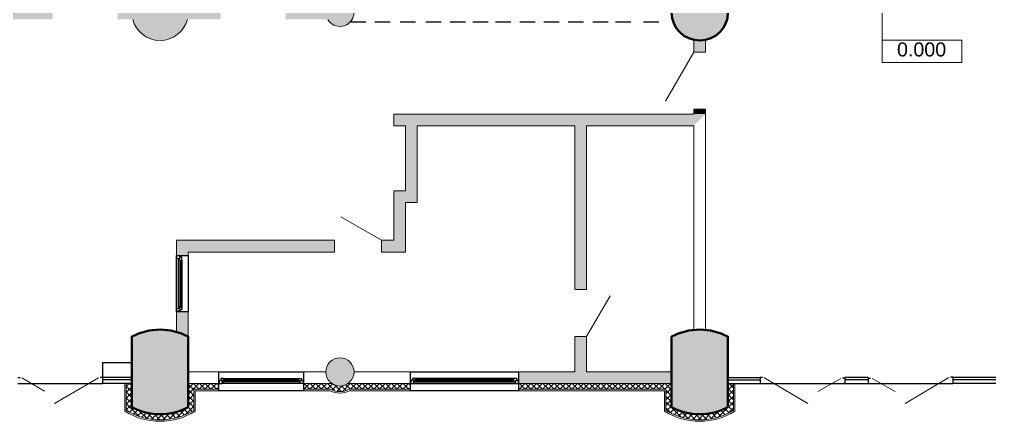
# Model space of a CAD drawing. Header units: millimetres. Extents: x 72919 to 485785, y -53256 to 338519.
# Drawn here: x 276220 to 296849, y 36654 to 45275 of the extents above; entities that cross this region are included whole.
import ezdxf
from ezdxf.enums import TextEntityAlignment as Align

# ---------------------------------------------------------------- set-up
doc = ezdxf.new("R2010")
doc.units = ezdxf.units.MM
doc.layers.add('1', color=7, linetype='Continuous')
for name, color, linetype, lineweight in [('door', 177, 'Continuous', 9), ('h', 7, 'Continuous', 9), ('wall', 5, 'Continuous', 40)]:
    doc.layers.add(name, color=color, linetype=linetype, lineweight=lineweight)
doc.styles.add('STW_ARIAL', font='arial.ttf')

# ---------------------------------------------------------------- blocks, each defined once
blk = doc.blocks.new('Пилон 1')
at = {"layer": 'wall', "lineweight": 9, "ltscale": 400, "true_color": 0x000000}
h = blk.add_hatch(color=18, dxfattribs=at)
h.dxf.hatch_style = 1
edge = h.paths.add_edge_path()
edge.add_line((600, -750), (600, 750))
edge.add_arc((0, -375), 1275, 61.9275, 118.0725)
edge.add_line((-600, 750), (-600, -750))
edge.add_arc((0, 375), 1275, 241.9275, 298.0725)
at = {"layer": 'wall', "color": 0, "ltscale": 400}
blk.add_lwpolyline([(600, -750), (600, 750, 0.25), (-600, 750), (-600, -750, 0.25), (600, -750)], format="xyb", dxfattribs=at)
blk = doc.blocks.new('Колонна ∅1200')
at = {"lineweight": 9, "ltscale": 400, "true_color": 0x000000}
h = blk.add_hatch(color=18, dxfattribs=at)
h.dxf.hatch_style = 1
edge = h.paths.add_edge_path()
edge.add_arc((0, 0), 600, 0, 360)
at = {"color": 18, "ltscale": 400, "true_color": 0x000000}
blk.add_circle((0, 0), 600, dxfattribs=at)

msp = doc.modelspace()

# ---------------------------------------------------------------- hatches: boundary and pattern name
at = {"ltscale": 500, "true_color": 0x000000}
h = msp.add_hatch(color=18, dxfattribs=at)
h.dxf.hatch_style = 1
edge = h.paths.add_edge_path()
edge.add_line((279795.43379, 48574.90421), (282195.43379, 48574.90421))
edge.add_line((282195.43379, 48574.90421), (282195.43379, 45574.90421))
edge.add_line((282195.43379, 45574.90421), (281880.43379, 45574.90421))
edge.add_line((281880.43379, 45574.90421), (281880.43379, 45274.90421))
edge.add_line((281880.43379, 45274.90421), (282775.62616, 45274.90421))
edge.add_arc((283035.39595, 45424.94204), 299.98616, 210.009870694, 419.990129306)
edge.add_line((283185.43379, 45684.71183), (283185.43379, 52815.09659))
edge.add_arc((283035.43379, 53074.90421), 300, 300, 405.000000002)
edge.add_arc((283035.43379, 53074.90421), 300, 45.000000002, 150)
edge.add_line((282775.62616, 53224.90421), (275645.24141, 53224.90421))
edge.add_arc((275385.43379, 53074.90421), 300, 29.999999996, 240)
edge.add_line((275235.43379, 52815.09659), (275235.43379, 52654.90421))
edge.add_line((275235.43379, 52654.90421), (275535.43379, 52654.90421))
edge.add_line((275535.43379, 52654.90421), (275535.43379, 52815.09659))
edge.add_arc((275385.43379, 53074.90421), 300, 300, 330)
edge.add_line((275645.24141, 52924.90421), (282885.43379, 52924.90421))
edge.add_line((282885.43379, 52924.90421), (282885.43379, 48874.90421))
edge.add_line((282885.43379, 48874.90421), (275535.43379, 48874.90421))
edge.add_line((275535.43379, 48874.90421), (275535.43379, 50854.90421))
edge.add_line((275535.43379, 50854.90421), (275235.43379, 50854.90421))
edge.add_line((275235.43379, 50854.90421), (275235.43379, 45684.71183))
edge.add_arc((275385.47161, 45424.94204), 299.98616, 120.009868479, 329.990131521)
edge.add_line((275645.24141, 45274.90421), (276930.43379, 45274.90421))
edge.add_line((276930.43379, 45274.90421), (276930.43379, 45574.90421))
edge.add_line((276930.43379, 45574.90421), (276225.43379, 45574.90421))
edge.add_line((276225.43379, 45574.90421), (276225.43379, 48574.90421))
edge.add_line((276225.43379, 48574.90421), (278625.43379, 48574.90421))
edge.add_line((278625.43379, 48574.90421), (278625.43379, 45574.90421))
edge.add_line((278625.43379, 45574.90421), (278310.43379, 45574.90421))
edge.add_line((278310.43379, 45574.90421), (278310.43379, 45274.90421))
edge.add_line((278310.43379, 45274.90421), (278629.48628, 45274.90421))
edge.add_arc((279210.43379, 45424.90421), 600, 194.477512186, 345.522487814)
edge.add_line((279791.38129, 45274.90421), (280500.43379, 45274.90421))
edge.add_line((280500.43379, 45274.90421), (280500.43379, 45574.90421))
edge.add_line((280500.43379, 45574.90421), (279795.43379, 45574.90421))
edge.add_line((279795.43379, 45574.90421), (279795.43379, 48574.90421))
edge = h.paths.add_edge_path(flags=16)
edge.add_line((278925.43379, 45952.89569), (278925.43379, 48574.90421))
edge.add_line((278925.43379, 48574.90421), (279495.43379, 48574.90421))
edge.add_line((279495.43379, 48574.90421), (279495.43379, 45952.89569))
edge.add_arc((279210.43379, 45424.90421), 600, 61.640649966, 118.359350028)
edge = h.paths.add_edge_path(flags=16)
edge.add_line((275925.43379, 45574.90421), (275645.24141, 45574.90421))
edge.add_arc((275385.43379, 45424.90421), 300, 30, 60)
edge.add_line((275535.43379, 45684.71183), (275535.43379, 48574.90421))
edge.add_line((275535.43379, 48574.90421), (275925.43379, 48574.90421))
edge.add_line((275925.43379, 48574.90421), (275925.43379, 45574.90421))
edge = h.paths.add_edge_path(flags=16)
edge.add_line((282495.43379, 48574.90421), (282885.43379, 48574.90421))
edge.add_line((282885.43379, 48574.90421), (282885.43379, 45684.71183))
edge.add_arc((283035.43379, 45424.90421), 300, 120, 150)
edge.add_line((282775.62616, 45574.90421), (282495.43379, 45574.90421))
edge.add_line((282495.43379, 45574.90421), (282495.43379, 48574.90421))
h = msp.add_hatch(color=18, dxfattribs=at)
h.dxf.hatch_style = 1
h.paths.add_polyline_path([(290685.43379, 44824.99944, -0.0523716649), (290560.77132, 44838.09292), (290560.43382, 44574.99944), (290685.43379, 44574.99944)])
h.paths.add_polyline_path([(290810.77126, 44838.2367, -0.0526600216), (290685.43379, 44824.99944), (290685.43379, 44574.99944), (290810.43375, 44574.99945)])
h = msp.add_hatch(color=18, dxfattribs=at)
h.dxf.hatch_style = 1
h.paths.add_polyline_path([(290560.77136, 43260.15085), (290810.7713, 43260.15085), (290810.7713, 43364.99945), (290560.77136, 43364.99945)])
h = msp.add_hatch(color=18, dxfattribs=at)
h.dxf.hatch_style = 1
h.paths.add_polyline_path([(290560.77136, 43020.15101), (290810.77136, 43260.15093), (284180.72207, 43260.15077), (284180.72208, 43020.15085), (284430.72208, 43010.15085), (284430.72208, 41630.15085), (284180.72208, 41630.15085), (284180.72208, 40574.60504), (283920.60267, 40574.60504), (283920.60267, 40324.60504), (284430.72208, 40324.60504), (284430.72208, 41380.15085), (284680.72208, 41380.15085), (284680.72208, 43015.15093), (288030.60441, 43010.15085), (288030.60441, 39524.99944), (288280.60441, 39524.99944), (288280.60441, 43010.15085)])
h = msp.add_hatch(color=18, dxfattribs=at)
h.dxf.hatch_style = 1
h.paths.add_polyline_path([(279810.43379, 40574.60504), (282920.60267, 40574.60504), (282920.60267, 40324.60504), (279810.43379, 40324.60504), (279810.43379, 40253.99944), (279560.43379, 40253.99944), (279560.43379, 40574.60504)])
h = msp.add_hatch(color=18, dxfattribs=at)
h.dxf.hatch_style = 1
h.paths.add_polyline_path([(279810.43379, 39054.99944), (279560.43379, 39054.99944), (279560.43379, 38626.01943), (279810.43379, 38524.99944)])
h = msp.add_hatch(color=18, dxfattribs=at)
h.dxf.hatch_style = 1
h.paths.add_polyline_path([(286835.43379, 37774.99944), (288030.60441, 37774.99944), (288030.60441, 38524.99944), (288280.60441, 38524.99944), (288280.60441, 37774.99944), (290071.40131, 37774.99944), (290071.40131, 37524.99944), (286835.43379, 37524.99944)])
h = msp.add_hatch(color=18, dxfattribs=at)
h.dxf.hatch_style = 1
edge = h.paths.add_edge_path()
edge.add_arc((283035.43379, 37774.99944), 300, 0, 360)
at = {"layer": '1', "ltscale": 500, "true_color": 0x000000}
h = msp.add_hatch(color=18, dxfattribs=at)
h.dxf.hatch_style = 1
h.paths.add_polyline_path([(290810.77136, 43271.15101), (290560.77136, 43021.15101), (290560.77147, 38668.89042), (290810.77147, 38668.89042), (290810.77136, 43271.15101)], flags=0)
h = msp.add_hatch(color=18, dxfattribs=at)
h.dxf.hatch_style = 1
h.paths.add_polyline_path([(279810.43379, 37774.99944), (279810.43379, 37524.99944), (280460.43379, 37524.99944), (280460.43379, 37774.99944), (279810.43379, 37774.99944)], flags=0)
h = msp.add_hatch(color=18, dxfattribs=at)
h.dxf.hatch_style = 1
h.paths.add_polyline_path([(282260.3947, 37774.90421), (282260.43379, 37524.90421), (282869.60255, 37524.99944), (282869.56346, 37774.99944), (282260.3947, 37774.90421)], flags=0)
h = msp.add_hatch(color=18, dxfattribs=at)
h.dxf.hatch_style = 1
h.paths.add_polyline_path([(283201.26502, 37774.99944), (283201.26502, 37524.99944), (284535.43379, 37524.99944), (284535.43379, 37774.99944), (283201.26502, 37774.99944)], flags=0)

# ---------------------------------------------------------------- linework, layer by layer
at = {"color": 18, "ltscale": 500, "true_color": 0x000000}
for p, q in [((283259.04058, 45224.99944), (283584.86683, 45224.99944)), ((283777.08058, 45224.99944), (284102.90683, 45224.99944)), ((284319.18343, 45224.99944), (284645.00967, 45224.99944)), ((284861.24576, 45224.99944), (285187.07201, 45224.99944)), ((285375.88293, 45224.99944), (285701.70918, 45224.99944)), ((285863.05442, 45224.99944), (286188.88067, 45224.99944)), ((286343.37974, 45224.99944), (286669.20599, 45224.99944)), ((286859.31322, 45224.99944), (287185.13947, 45224.99944)), ((287373.95039, 45224.99944), (287699.77664, 45224.99944)), ((287888.54705, 45224.99944), (288214.3733, 45224.99944)), ((288416.06635, 45224.99944), (288741.8926, 45224.99944)), ((288894.97383, 45224.99944), (289220.80008, 45224.99944)), ((289488.44317, 45224.99944), (289814.26942, 45224.99944)), ((279600.43379, 39154.99944), (279600.43379, 40154.99944)), ((279620.43379, 39154.99944), (279620.43379, 40154.99944)), ((279650.43379, 39154.99944), (279650.43379, 40154.99944)), ((279670.43379, 40154.99944), (279670.43379, 39154.99944)), ((277985.73547, 37974.99878), (278610.43379, 37974.99813)), ((277985.73547, 37974.99878), (277985.73547, 37524.99878)), ((276185.73546, 37654.6322), (276235.53813, 37654.63471)), ((277985.73547, 37654.6322), (277935.9328, 37654.63471)), ((278610.43379, 37654.63287), (277985.73547, 37654.6322)), ((278610.43379, 37604.98998), (277985.73547, 37604.9893)), ((280560.43379, 37634.99944), (282160.43379, 37634.99944)), ((282160.43379, 37614.99944), (280560.43379, 37614.99944)), ((282160.43379, 37584.99944), (280560.43379, 37584.99944)), ((282160.43379, 37564.99944), (280560.43379, 37564.99944)), ((284605.43379, 37564.99944), (286765.43379, 37564.99944)), ((286735.43379, 37614.99944), (284635.43379, 37614.99944)), ((286735.43379, 37584.99944), (284635.43379, 37584.99944)), ((291285.43379, 37654.63289), (291967.54881, 37654.63285)), ((291285.43379, 37604.98999), (291967.54881, 37604.98996)), ((291967.54881, 37664.998), (292017.34814, 37664.42164)), ((291967.54881, 37654.63285), (291967.54881, 37524.99944)), ((293767.42722, 37644.07595), (293717.62794, 37644.65734)), ((294268.05372, 37654.63288), (293767.85049, 37654.63285)), ((293767.85049, 37654.63285), (293767.85049, 37524.99944)), ((294268.05372, 37604.98998), (293767.85049, 37604.98996)), ((294268.05372, 37654.63288), (294268.05372, 37524.99944)), ((294268.477, 37644.07595), (294318.27627, 37644.65734)), ((296068.35541, 37664.998), (296018.55607, 37664.42164)), ((297685.64104, 37654.63287), (296068.35541, 37654.63285)), ((296068.35541, 37654.63285), (296068.35541, 37524.99944)), ((297713.25768, 37604.98997), (296068.35541, 37604.98996)), ((278610.43379, 37524.99946), (277985.73547, 37524.99878)), ((282190.43379, 37524.99944), (280530.43379, 37524.99944)), ((284545.43379, 37524.99944), (286825.43379, 37524.99944)), ((291285.43379, 37524.99945), (291967.54881, 37524.99941)), ((293767.85049, 37524.99944), (294268.05372, 37525.01049)), ((297794.60406, 37524.99945), (296068.35541, 37524.99944))]:
    msp.add_line(p, q, dxfattribs=at)
for points in [[(279810.43379, 39054.99944), (279560.43379, 39054.99944), (279560.43379, 40254.99944), (279810.43379, 40254.99944)], [(279560.43379, 40244.99944), (279560.43379, 40184.99944), (279630.43379, 40184.99944), (279630.43379, 40244.99944)], [(282260.43379, 37774.99944), (282260.43379, 37374.99944), (280460.43379, 37374.99944), (280460.43379, 37774.99944)], [(286835.43379, 37774.99944), (286835.43379, 37374.99944), (284535.43379, 37374.99944), (284535.43379, 37774.99944)], [(280470.43379, 37524.99944), (280530.43379, 37524.99944), (280530.43379, 37594.99944), (280470.43379, 37594.99944)], [(282250.43379, 37524.99944), (282190.43379, 37524.99944), (282190.43379, 37594.99944), (282250.43379, 37594.99944)]]:
    msp.add_lwpolyline(points, close=True, dxfattribs=at)
for points in [[(279600.43379, 40184.99944), (279600.43379, 40154.99944), (279670.43379, 40154.99944), (279670.43379, 40214.99944), (279630.43379, 40214.99944)], [(279560.43379, 39124.99944), (279630.43379, 39124.99944), (279630.43379, 39064.99944), (279560.43379, 39064.99944)], [(279600.43379, 39124.99944), (279600.43379, 39154.99944), (279670.43379, 39154.99944), (279670.43379, 39094.99944), (279630.43379, 39094.99944)], [(280530.43379, 37564.99944), (280560.43379, 37564.99944), (280560.43379, 37634.99944), (280500.43379, 37634.99944), (280500.43379, 37594.99944)], [(282190.43379, 37564.99944), (282160.43379, 37564.99944), (282160.43379, 37634.99944), (282220.43379, 37634.99944), (282220.43379, 37594.99944)], [(284605.43379, 37524.99944), (284605.43379, 37594.99944), (284545.43379, 37594.99944), (284545.43379, 37524.99944)], [(286795.43379, 37634.99944), (284575.43379, 37634.99944), (284575.43379, 37594.99944)], [(284635.43379, 37564.99944), (284635.43379, 37634.99944)], [(286735.43379, 37564.99944), (286735.43379, 37634.99944)], [(286765.43379, 37524.99944), (286765.43379, 37594.99944), (286825.43379, 37594.99944), (286825.43379, 37524.99944)], [(286795.43379, 37634.99944), (286795.43379, 37594.99944)], [(276185.43379, 37524.99878), (277985.73032, 37524.99878)], [(291967.54881, 37524.99944), (296068.35541, 37524.99944)]]:
    msp.add_lwpolyline(points, dxfattribs=at)
at = {"layer": 'door', "linetype": 'ByBlock', "ltscale": 100}
for p, q in [((290560.43382, 44574.99944), (289960.43382, 43535.76896)), ((283054.57726, 41074.60504), (283920.60267, 40574.60504)), ((288780.60441, 39391.02485), (288280.60441, 38524.99944)), ((276755.89702, 37365.27213), (276269.93878, 37645.57614)), ((276963.46342, 37105.09917), (277901.52824, 37645.59101)), ((292983.36438, 37103.61986), (292051.64525, 37654.97865)), ((293193.94084, 37361.36263), (293683.12433, 37635.99924)), ((294841.96337, 37361.36263), (294352.77988, 37635.99924)), ((295052.53983, 37103.61986), (295984.25896, 37654.97865))]:
    msp.add_line(p, q, dxfattribs=at)
at = {"layer": 'h', "ltscale": 0.007407}
msp.add_line((294564.45005, 44834.27235), (294564.45109, 45438.14316), dxfattribs=at)
msp.add_lwpolyline([(294564.45348, 44834.27235), (296259.559, 44834.26943), (296259.55818, 44354.86975), (294564.45265, 44354.87266)], close=True, dxfattribs=at)
at = {"layer": 'wall', "color": 18, "lineweight": 18, "ltscale": 0.007407, "true_color": 0x000000}
for p, q in [((290560.43382, 44574.99944), (290560.77132, 44838.09292)), ((290810.77126, 44838.2367), (290810.43375, 44574.99945)), ((290810.43375, 44574.99945), (290560.43382, 44574.99944)), ((290810.7713, 43364.99945), (290810.77142, 38668.82389)), ((284430.72208, 41630.15085), (284430.72208, 43010.15085)), ((284680.72208, 43010.15085), (284680.72208, 41380.15085)), ((288030.60441, 43010.15085), (288030.60441, 39524.99944)), ((288280.60441, 43010.15085), (288280.60441, 39524.99944)), ((284180.72208, 41630.15085), (284430.72208, 41630.15085)), ((284180.72208, 41630.15085), (284180.72208, 40574.60504)), ((284680.72208, 41380.15085), (284430.72208, 41380.15085)), ((284430.72208, 41380.15085), (284430.72208, 40324.60504)), ((279560.43379, 40574.60504), (279560.43379, 40254.99944)), ((282920.60267, 40574.60504), (279560.43379, 40574.60504)), ((282920.60267, 40574.60504), (282920.60267, 40324.60504)), ((284180.72208, 40574.60504), (283920.60267, 40574.60504)), ((283920.60267, 40324.60504), (283920.60267, 40574.60504)), ((279560.43379, 40254.99944), (279810.43379, 40254.99944)), ((279810.43379, 40324.60504), (279810.43379, 40254.99944)), ((282920.60267, 40324.60504), (279810.43379, 40324.60504)), ((284430.72208, 40324.60504), (283920.60267, 40324.60504)), ((288280.60441, 39524.99944), (288040.60441, 39524.99944)), ((279810.43379, 39054.99944), (279560.33855, 39054.99944)), ((279560.43379, 39054.99944), (279560.43379, 38626.01943)), ((279810.43379, 39054.99944), (279810.43379, 38524.99944)), ((290810.77147, 38810.8489), (290810.77147, 38801.78748)), ((288280.60441, 38524.99944), (288030.60441, 38524.99944)), ((288030.60441, 38524.99944), (288030.60441, 37774.99944)), ((288280.60441, 38524.99944), (288280.60441, 37774.99944)), ((282260.43379, 37774.99944), (282735.43531, 37774.99944)), ((282260.43379, 37774.90421), (282260.43379, 37524.90421)), ((286835.43379, 37774.99944), (288030.60441, 37774.99944)), ((286835.43379, 37524.99944), (286835.43379, 37774.99944)), ((288280.60441, 37774.99944), (290085.43379, 37774.99944)), ((282260.43379, 37524.99944), (282869.60255, 37524.99944)), ((282926.02245, 37369.50079), (282770.5238, 37524.99944)), ((283201.26502, 37524.99944), (284535.43379, 37524.99944)), ((286835.43379, 37524.99944), (290085.43379, 37524.99944)), ((278546.26639, 36923.25307), (278490.43379, 36979.08567))]:
    msp.add_line(p, q, dxfattribs=at)
at = {"layer": 'wall', "color": 18, "lineweight": 18, "ltscale": 0.007407, "true_color": 0x000000, "extrusion": (1, 0, 0)}
for p, q in [((280460.43379, 37524.99944), (280460.43379, 37374.99944)), ((284535.43379, 37524.99944), (284535.43379, 37374.99944))]:
    msp.add_line(p, q, dxfattribs=at)
at = {"layer": 'wall', "color": 18, "lineweight": 18, "ltscale": 0.007407, "true_color": 0x000000, "extrusion": (0.707107, 0.707107, 0)}
msp.add_line((283261.75486, 37404.99944), (283163.19164, 37503.56266), dxfattribs=at)
at = {"layer": 'wall', "color": 18, "lineweight": 18, "ltscale": 0.007407, "true_color": 0x000000, "extrusion": (-0.707107, -0.707107, 0)}
for p, q in [((290085.43379, 37510.96697), (290071.40131, 37524.99944)), ((290288.87384, 36812.55217), (289965.43379, 37135.99222)), ((278765.35755, 36827.90559), (278490.43379, 37102.82936))]:
    msp.add_line(p, q, dxfattribs=at)
at = {"layer": 'wall', "color": 18, "lineweight": 18, "ltscale": 0.007407, "true_color": 0x000000}
for points in [[(290810.7713, 43364.99945), (290560.77135, 43364.99944), (290560.77136, 43260.15085)], [(290560.77136, 43260.15085), (284180.72208, 43260.15085), (284180.72208, 43010.15085), (284430.72208, 43010.15085)], [(284680.72208, 43010.15085), (288030.60441, 43010.15085)], [(288280.60441, 43010.15085), (290560.77136, 43010.15085), (290560.77147, 38668.89042)], [(279810.43379, 37524.99944), (280460.43379, 37524.99944), (280460.43379, 37774.99944), (279810.43379, 37774.99944)], [(284535.43379, 37524.99944), (284535.43379, 37774.99944), (283335.43531, 37774.99944)], [(278490.43379, 37462.83464), (278552.59859, 37524.99944)], [(278610.43379, 37354.06042), (278490.43379, 37474.06042)], [(278490.43379, 37339.09095), (278610.43379, 37459.09095)], [(278610.43379, 37230.31673), (278490.43379, 37350.31673)], [(279810.43379, 37524.99944), (280460.43379, 37524.99944)], [(279810.43379, 37421.65408), (279913.77915, 37524.99944)], [(279930.43379, 37271.49729), (279810.43379, 37391.49729)], [(280460.43379, 37404.99944), (279930.43379, 37404.99944)], [(280460.43379, 37374.99944), (279960.43379, 37374.99944)], [(280041.26652, 37404.99944), (280161.26652, 37524.99944)], [(280168.16269, 37404.99944), (280048.16269, 37524.99944)], [(280165.01021, 37404.99944), (280285.01021, 37524.99944)], [(280291.90638, 37404.99944), (280171.90638, 37524.99944)], [(282260.43379, 37520.52404), (282264.90919, 37524.99944)], [(282268.65288, 37404.99944), (282388.65288, 37524.99944)], [(282395.54905, 37404.99944), (282275.54905, 37524.99944)], [(282516.14025, 37404.99944), (282636.14025, 37524.99944)], [(282643.03642, 37404.99944), (282523.03642, 37524.99944)], [(282639.88394, 37404.99944), (282759.88394, 37524.99944)], [(282766.78011, 37404.99944), (282646.78011, 37524.99944)], [(283088.18452, 37358.32528), (283254.85869, 37524.99944)], [(283385.49854, 37404.99944), (283265.49854, 37524.99944)], [(283509.24223, 37404.99944), (283389.24223, 37524.99944)], [(283632.98592, 37404.99944), (283512.98592, 37524.99944)], [(283629.83343, 37404.99944), (283749.83343, 37524.99944)], [(283753.57712, 37404.99944), (283873.57712, 37524.99944)], [(283880.47329, 37404.99944), (283760.47329, 37524.99944)], [(284004.21698, 37404.99944), (283884.21698, 37524.99944)], [(284001.06449, 37404.99944), (284121.06449, 37524.99944)], [(284127.96066, 37404.99944), (284007.96066, 37524.99944)], [(284251.70435, 37404.99944), (284131.70435, 37524.99944)], [(284248.55187, 37404.99944), (284368.55187, 37524.99944)], [(284372.29555, 37404.99944), (284492.29555, 37524.99944)], [(284499.19172, 37404.99944), (284379.19172, 37524.99944)], [(286835.43379, 37404.99944), (289965.43379, 37404.99944)], [(286970.91298, 37404.99944), (287090.91298, 37524.99944)], [(287097.80915, 37404.99944), (286977.80915, 37524.99944)], [(287094.65666, 37404.99944), (287214.65666, 37524.99944)], [(287345.29652, 37404.99944), (287225.29652, 37524.99944)], [(287342.14404, 37404.99944), (287462.14404, 37524.99944)], [(287469.04021, 37404.99944), (287349.04021, 37524.99944)], [(287465.88772, 37404.99944), (287585.88772, 37524.99944)], [(287592.78389, 37404.99944), (287472.78389, 37524.99944)], [(287589.63141, 37404.99944), (287709.63141, 37524.99944)], [(287713.3751, 37404.99944), (287833.3751, 37524.99944)], [(287964.01495, 37404.99944), (287844.01495, 37524.99944)], [(287964.60616, 37404.99944), (288084.60616, 37524.99944)], [(288091.50233, 37404.99944), (287971.50233, 37524.99944)], [(288332.09353, 37404.99944), (288452.09353, 37524.99944)], [(288455.83722, 37404.99944), (288575.83722, 37524.99944)], [(288582.73339, 37404.99944), (288462.73339, 37524.99944)], [(288579.5809, 37404.99944), (288699.5809, 37524.99944)], [(288706.47707, 37404.99944), (288586.47707, 37524.99944)], [(288703.32459, 37404.99944), (288823.32459, 37524.99944)], [(288830.22076, 37404.99944), (288710.22076, 37524.99944)], [(288950.81196, 37404.99944), (289070.81196, 37524.99944)], [(289074.55565, 37404.99944), (289194.55565, 37524.99944)], [(289201.45182, 37404.99944), (289081.45182, 37524.99944)], [(289325.19551, 37404.99944), (289205.19551, 37524.99944)], [(289322.04302, 37404.99944), (289442.04302, 37524.99944)], [(289448.93919, 37404.99944), (289328.93919, 37524.99944)], [(289569.5304, 37404.99944), (289689.5304, 37524.99944)], [(289693.27408, 37404.99944), (289813.27408, 37524.99944)], [(289943.91394, 37404.99944), (289823.91394, 37524.99944)], [(289935.43379, 36938.33736), (289935.43379, 37374.99944)], [(289940.76146, 37404.99944), (290060.76146, 37524.99944)], [(290085.43379, 37263.4796), (289965.43379, 37383.4796)], [(291285.43379, 37388.49122), (291405.43379, 37508.49122)], [(291405.43379, 37304.66015), (291285.43379, 37424.66015)], [(291285.43379, 37264.74753), (291405.43379, 37384.74753)], [(278490.43379, 37215.34726), (278610.43379, 37335.34726)], [(278610.43379, 37106.57305), (278490.43379, 37226.57305)], [(278490.43379, 37091.60358), (278610.43379, 37211.60358)], [(279810.43379, 37174.16671), (279930.43379, 37294.16671)], [(279810.43379, 37050.42302), (279930.43379, 37170.42302)], [(279930.43379, 37024.00991), (279810.43379, 37144.00991)], [(290085.43379, 37139.73591), (289965.43379, 37259.73591)], [(291405.43379, 37180.91646), (291285.43379, 37300.91646)], [(291285.43379, 37141.00385), (291405.43379, 37261.00385)], [(291405.43379, 37057.17278), (291285.43379, 37177.17278)], [(278490.43379, 36967.85989), (278610.43379, 37087.85989)], [(278561.46368, 36915.14609), (278650.7338, 37004.41622)], [(278733.03528, 36839.23033), (278827.62809, 36933.82314)], [(278934.43106, 36782.57577), (278759.66522, 36957.34161)], [(279745.41301, 36861.65856), (279872.58545, 36988.831)], [(279895.75567, 36934.94434), (279807.34335, 37023.35666)], [(290088.52654, 36889.15578), (290001.51718, 36976.16514)], [(290919.14634, 36774.7164), (291082.99696, 36938.56702)], [(291080.19327, 36812.01964), (291290.32606, 37022.15244)], [(291311.66083, 36903.45836), (291221.808, 36993.31119)], [(291353.4373, 36985.42558), (291285.43379, 37053.42909)], [(279268.74195, 36756.21856), (279401.99552, 36889.47213)], [(290327.43095, 36801.71944), (290427.14667, 36901.43516)], [(290536.20328, 36763.0044), (290648.72683, 36875.52795)], [(290652.33473, 36755.39217), (290775.09879, 36878.15622)], [(290833.51909, 36762.88166), (290720.90773, 36875.49303)], [(290778.81465, 36758.1284), (290916.86585, 36896.1796)]]:
    msp.add_lwpolyline(points, dxfattribs=at)
at = {"layer": 'wall', "color": 18, "lineweight": 18, "ltscale": 0.007407, "true_color": 0x000000, "extrusion": (1, 0, 0)}
for points, elevation in [([(36938.33736, 0), (37524.99944, 0)], 278460.43379), ([(36955.16682, 0), (37524.99944, 0)], 278490.43379), ([(37524.99944, 0), (37024.99944, 0)], 278610.43379), ([(37024.99944, 0), (37524.99944, 0)], 279810.43379), ([(37404.99944, 0), (36955.16682, 0)], 279930.43379), ([(37374.99944, 0), (36938.33736, 0)], 279960.43379), ([(37374.99944, 0), (37524.99944, 0)], 282260.43379), ([(37374.99944, 0), (37524.99944, 0)], 286835.43379), ([(37404.99944, 0), (36955.16682, 0)], 289965.43379), ([(37524.99944, 0), (37024.99944, 0)], 290085.43379), ([(37024.99944, 0), (37524.99945, 0)], 291285.43379), ([(36955.16682, 0), (37524.99945, 0)], 291405.43379), ([(37524.99945, 0), (36938.33736, 0)], 291435.43379)]:
    msp.add_lwpolyline(points, dxfattribs=dict(at, elevation=elevation))
at = {"layer": 'wall', "color": 18, "lineweight": 18, "ltscale": 0.007407, "true_color": 0x000000, "extrusion": (0, 1, 0)}
for points, elevation in [([(-278460.43379, 0), (-278610.43379, 0)], 37524.99944), ([(-283201.26502, 0), (-284535.43379, 0)], 37524.99944), ([(-283234.17985, 0), (-284535.43379, 0)], 37404.99944), ([(-284535.43379, 0), (-283241.58907, 0)], 37374.99944), ([(-286835.43379, 0), (-290085.43379, 0)], 37524.99944), ([(-289935.43379, 0), (-286835.43379, 0)], 37374.99944), ([(-291285.43379, 0), (-291435.43379, 0)], 37524.99945)]:
    msp.add_lwpolyline(points, dxfattribs=dict(at, elevation=elevation))
at = {"layer": 'wall', "color": 18, "lineweight": 18, "ltscale": 0.007407, "true_color": 0x000000, "extrusion": (-0.707107, -0.707107, 0)}
for points, elevation in [([(170506.51761, 0), (170439.77333, 0)], -223508.13647), ([(171498.27951, 0), (171328.57389, 0)], -224383.13647), ([(171571.97895, 0), (171402.27333, 0)], -224470.63647), ([(173146.97895, 0), (173130.89711, 0)], -226045.63647), ([(173321.97895, 0), (173152.27333, 0)], -226220.63647), ([(173800.33971, 0), (173658.21663, 0)], -226658.13647), ([(174196.97895, 0), (174027.27333, 0)], -227095.63647), ([(174685.73297, 0), (174639.77333, 0)], -227708.13647), ([(176471.97895, 0), (176302.27333, 0)], -229370.63647), ([(176996.97895, 0), (176827.27333, 0)], -229895.63647), ([(177084.47895, 0), (176914.77333, 0)], -229983.13647), ([(177353.78436, 0), (177184.07873, 0)], -230252.44187), ([(177434.47895, 0), (177264.77333, 0)], -230333.13647), ([(177521.97895, 0), (177352.27333, 0)], -230420.63647), ([(177871.97895, 0), (177702.27333, 0)], -230770.63647), ([(177959.47895, 0), (177789.77333, 0)], -230858.13647), ([(178309.47895, 0), (178139.77333, 0)], -231208.13647), ([(178396.97895, 0), (178227.27333, 0)], -231295.63647), ([(178587.19578, 0), (178489.77333, 0)], -231558.13647), ([(178684.61824, 0), (178587.19578, 0)], -231558.13647), ([(179588.88014, 0), (179452.27332, 0)], -232520.63647), ([(171673.27951, 0), (171503.57389, 0)], -224208.13647), ([(171737.64917, 0), (171605.94121, 0)], -223858.13647), ([(171771.71586, 0), (171643.78971, 0)], -223945.63647), ([(179822.30914, 0), (179687.14298, 0)], -231908.13647), ([(179861.49878, 0), (179730.90265, 0)], -231995.63647), ([(171345.02231, 0), (171141.69461, 0)], -223333.13647), ([(171441.21732, 0), (171262.50071, 0)], -223420.63647), ([(171521.66877, 0), (171359.00779, 0)], -223508.13647), ([(171589.73161, 0), (171438.39933, 0)], -223595.63647), ([(171647.52979, 0), (171504.56827, 0)], -223683.13647), ([(171696.49829, 0), (171559.89375, 0)], -223770.63647), ([(179486.6628, 0), (179291.15124, 0)], -231470.63647), ([(179720.20941, 0), (179571.36164, 0)], -231733.13647)]:
    msp.add_lwpolyline(points, dxfattribs=dict(at, elevation=elevation))
at = {"layer": 'wall', "color": 18, "lineweight": 18, "ltscale": 0.007407, "true_color": 0x000000, "extrusion": (0.707107, -0.707107, 0)}
for points, elevation in [([(224229.46054, 0), (224390.03675, 0)], 171482.24981), ([(224390.03675, 0), (224550.61295, 0)], 171482.24981), ([(224643.40732, 0), (224813.11295, 0)], 171744.74981), ([(224730.90732, 0), (224798.69936, 0)], 171832.24981), ([(226130.90732, 0), (226300.61295, 0)], 173232.24981), ([(226393.40733, 0), (226555.37842, 0)], 173494.74981), ([(226457.65372, 0), (226591.55359, 0)], 173582.24981), ([(226743.40732, 0), (226913.11295, 0)], 173844.74981), ([(226830.90733, 0), (227000.61295, 0)], 173932.24981), ([(226918.40732, 0), (227088.11295, 0)], 174019.74981), ([(227180.90732, 0), (227350.61295, 0)], 174282.24981), ([(227355.90732, 0), (227525.61295, 0)], 174457.24981), ([(227618.40732, 0), (227674.11962, 0)], 174719.74981), ([(229351.81082, 0), (229363.11295, 0)], 176294.74981), ([(229280.90732, 0), (229450.61295, 0)], 176382.24981), ([(229543.40733, 0), (229713.11295, 0)], 176644.74981), ([(229980.90733, 0), (230150.61295, 0)], 177082.24981), ([(230162.71273, 0), (230332.41835, 0)], 177264.05521), ([(230243.40732, 0), (230413.11295, 0)], 177344.74981), ([(230680.90732, 0), (230850.61295, 0)], 177782.24981), ([(230943.40733, 0), (231113.11295, 0)], 178044.74981), ([(231118.40732, 0), (231288.11295, 0)], 178219.74981), ([(231380.90733, 0), (231550.61295, 0)], 178482.24981), ([(231415.79927, 0), (231585.50489, 0)], 178657.24981), ([(232495.06117, 0), (232513.11296, 0)], 179444.74981), ([(231328.29927, 0), (231498.00489, 0)], 178744.74981), ([(231240.79927, 0), (231410.5049, 0)], 178832.24981), ([(232151.9799, 0), (232314.7668, 0)], 179794.74981), ([(223106.08474, 0), (223235.60529, 0)], 170957.24981), ([(223699.37481, 0), (223981.86821, 0)], 171657.24981), ([(231171.44523, 0), (231323.00489, 0)], 178919.74981), ([(231197.22105, 0), (231324.26068, 0)], 179007.24981), ([(231229.41932, 0), (231359.97445, 0)], 179094.74981), ([(231268.53496, 0), (231403.64807, 0)], 179182.24981), ([(232049.78964, 0), (232175.10366, 0)], 179882.24981), ([(232175.10366, 0), (232227.2668, 0)], 179882.24981), ([(223187.88201, 0), (223327.16312, 0)], 171132.24981), ([(223240.71056, 0), (223387.17632, 0)], 171219.74981), ([(223302.95544, 0), (223458.98242, 0)], 171307.24981), ([(223376.32007, 0), (223545.52285, 0)], 171394.74981), ([(223568.42865, 0), (223788.0366, 0)], 171569.74981), ([(231370.45948, 0), (231519.21609, 0)], 179357.24981)]:
    msp.add_lwpolyline(points, dxfattribs=dict(at, elevation=elevation))
at = {"layer": 'wall', "color": 18, "lineweight": 18, "ltscale": 0.007407, "true_color": 0x000000, "extrusion": (4.39303e-13, -1, 0), "elevation": -37404.99944}
msp.add_lwpolyline([(279930.43379, 0), (280460.43379, 0)], dxfattribs=at)
at = {"layer": 'wall', "color": 18, "lineweight": 18, "ltscale": 0.007407, "true_color": 0x000000, "extrusion": (0.707107, 0.707107, 0)}
for points, elevation in [([(-171834.47895, 0), (-171664.77333, 0)], 224733.13647), ([(-171810.3127, 0), (-171752.27333, 0)], 224820.63647), ([(-173741.37713, 0), (-173541.48195, 0)], 226570.63647), ([(-174634.47895, 0), (-174464.77333, 0)], 227533.13647), ([(-176384.47895, 0), (-176363.42416, 0)], 229283.13647), ([(-176646.97895, 0), (-176477.27333, 0)], 229545.63647), ([(-178484.47895, 0), (-178314.77333, 0)], 231383.13647), ([(-178915.94224, 0), (-178864.91261, 0)], 231208.13647), ([(-179375.46518, 0), (-179143.23466, 0)], 231383.13647), ([(-179919.60476, 0), (-179865.346, 0)], 232170.63647), ([(-179578.20318, 0), (-179404.41066, 0)], 231558.13647), ([(-179775.5215, 0), (-179634.43321, 0)], 231820.63647)]:
    msp.add_lwpolyline(points, dxfattribs=dict(at, elevation=elevation))
at = {"layer": 'wall', "color": 18, "lineweight": 18, "ltscale": 0.007407, "true_color": 0x000000, "extrusion": (3.8221e-13, -1, 0), "elevation": -37524.99944}
msp.add_lwpolyline([(282260.43379, 0), (282869.60255, 0)], dxfattribs=at)
at = {"layer": 'wall', "color": 18, "lineweight": 18, "ltscale": 0.007407, "true_color": 0x000000, "extrusion": (4.04042e-13, -1, 0), "elevation": -37404.99944}
msp.add_lwpolyline([(282260.43379, 0), (282836.68772, 0)], dxfattribs=at)
at = {"layer": 'wall', "color": 18, "lineweight": 18, "ltscale": 0.007407, "true_color": 0x000000, "extrusion": (4.09304e-13, -1, 0), "elevation": -37374.99944}
msp.add_lwpolyline([(282829.2785, 0), (282260.43379, 0)], dxfattribs=at)
at = {"layer": 'wall', "color": 18, "lineweight": 18, "ltscale": 0.007407, "true_color": 0x000000, "extrusion": (-0.707107, 0.707107, 0)}
for points, elevation in [([(-226505.68889, 0), (-226673.30108, 0)], -173669.74981), ([(-224054.85626, 0), (-224136.66617, 0)], -171744.74981)]:
    msp.add_lwpolyline(points, dxfattribs=dict(at, elevation=elevation))
at = {"layer": 'wall', "color": 18, "lineweight": 18, "ltscale": 0.007407, "true_color": 0x000000}
msp.add_circle((283035.43379, 37774.99944), 300, dxfattribs=at)
for centre, radius, start, end in [((283035.43379, 45424.99944), 300, 209.999999985, 60), ((279210.43379, 45424.90421), 600, 194.477512191, 345.522487809), ((283035.43379, 37774.99944), 300, 236.442690227, 303.557309773), ((279210.43379, 38149.99944), 1395, 238.927049029, 301.072950971), ((279210.43379, 38149.99944), 1275, 241.927513071, 298.072486929), ((290685.43379, 38149.99944), 1395, 238.927049029, 301.072950971), ((290685.43379, 38149.99944), 1275, 241.927513071, 298.072486929)]:
    msp.add_arc(centre, radius, start, end, dxfattribs=at)
at = {"layer": 'wall', "color": 18, "lineweight": 18, "ltscale": 0.007407, "true_color": 0x000000, "extrusion": (0, 0, -1)}
for centre, radius, start, end in [((-283035.43379, 37774.99944), 450, 242.733955559, 297.266044441), ((-283035.43379, 37774.99944), 420, 241.757462812, 298.242537188), ((-279210.43379, 38149.99944), 1425, 238.243136128, 301.756863872), ((-290685.43379, 38149.99944), 1425, 238.243136128, 301.756863872)]:
    msp.add_arc(centre, radius, start, end, dxfattribs=at)

# ---------------------------------------------------------------- block references
at = {"layer": 'wall', "color": 18, "lineweight": 18, "ltscale": 0.007407, "true_color": 0x000000}
for name, p in [('Колонна ∅1200', (290685.43379, 45424.99944)), ('Пилон 1', (279210.43379, 37774.99944)), ('Пилон 1', (290685.43379, 37774.99944))]:
    msp.add_blockref(name, p, dxfattribs=at)

# ---------------------------------------------------------------- texts
at = {"layer": 'h', "ltscale": 0.007407, "style": 'STW_ARIAL'}
msp.add_text('0.000', height=298.8, rotation=359.999901549, dxfattribs=at).set_placement((295402.55933, 44635.70512), align=Align.MIDDLE_CENTER)

doc.saveas('drawing.dxf')
